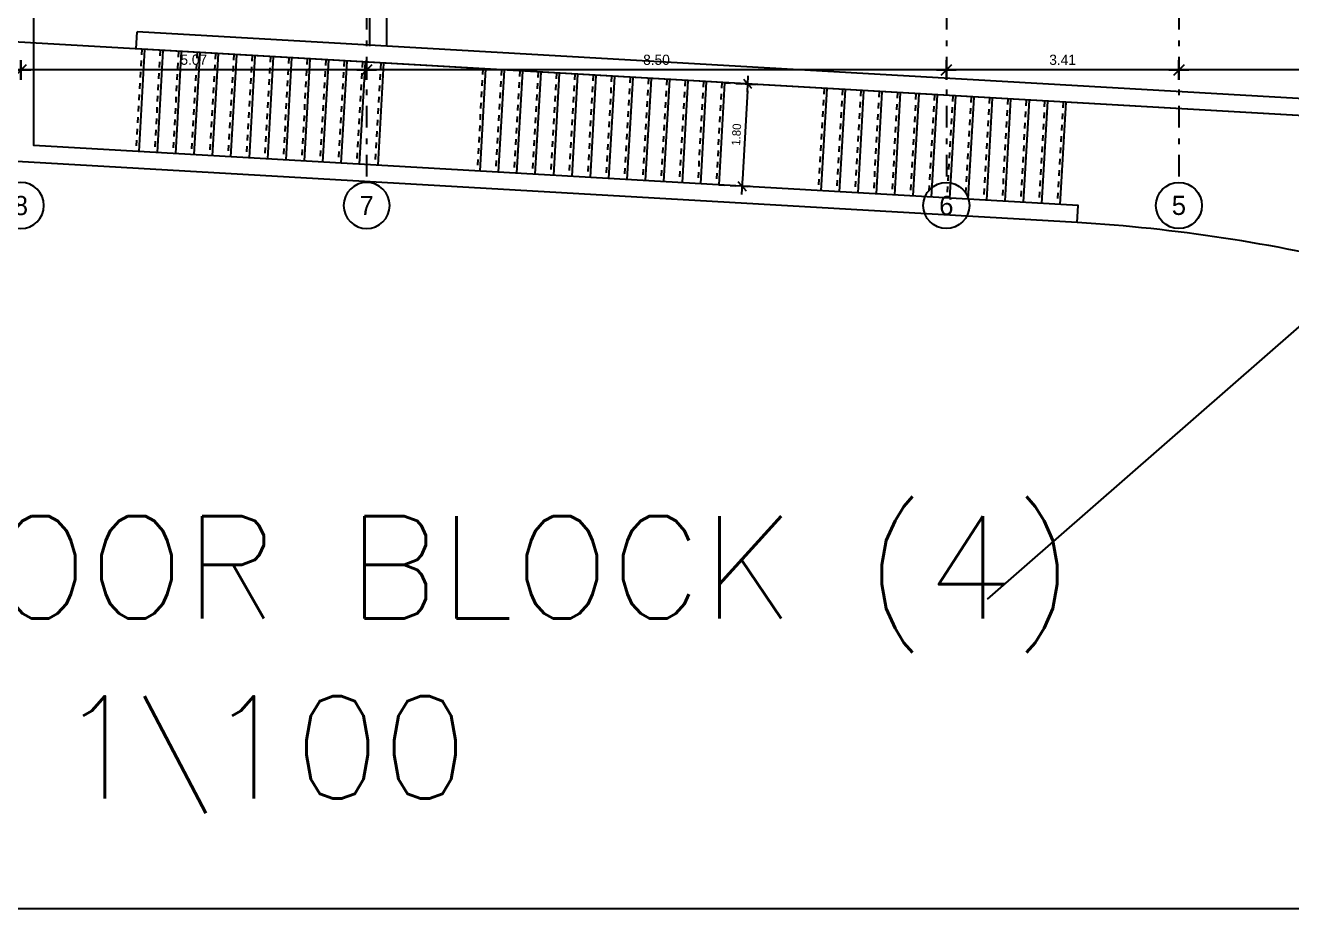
# Model space of a CAD drawing. Extents: x 185 to 567, y -69 to 170.
# Drawn here: x 422.57 to 444.85, y 22.34 to 37.88 of the extents above; entities that cross this region are included whole.
import ezdxf
from ezdxf.enums import TextEntityAlignment as Align

# ---------------------------------------------------------------- set-up
doc = ezdxf.new("R2010")
doc.units = 0
doc.header["$LTSCALE"] = 0.25
doc.header["$MEASUREMENT"] = 0
doc.header["$PDMODE"] = 35
doc.header["$PDSIZE"] = -1
for name, pattern in [('B4-PLANS$0$APG DASH', [0.3, 0.2, -0.1]), ('B4-PLANS$0$DASHDOT', [25.4, 12.7, -6.35, 0, -6.35]), ('B4-PLANS$0$DOT2', [0.125, 0, -0.125]), ('DASHED2', [0.375, 0.25, -0.125])]:
    doc.linetypes.add(name, pattern=pattern)
doc.layers.get('0').update_dxf_attribs({"linetype": 'CONTINUOUS'})
doc.layers.get('Defpoints').update_dxf_attribs({"linetype": 'CONTINUOUS'})
for name, color, linetype in [('A-AX', 1, 'B4-PLANS$0$DASHDOT'), ('A-AXM', 4, 'CONTINUOUS'), ('A-EDM', 2, 'CONTINUOUS'), ('A-ELEV', 25, 'CONTINUOUS'), ('A-ELV', 2, 'CONTINUOUS'), ('A-IDM', 221, 'CONTINUOUS'), ('A-PAV', 3, 'CONTINUOUS'), ('A-STR', 115, 'CONTINUOUS'), ('A-STRD', 11, 'DASHED2'), ('BOUNDARY', 5, 'CONTINUOUS')]:
    doc.layers.add(name, color=color, linetype=linetype)
doc.styles.add('B4-PLANS$0$ROMANS', font='romans.shx')
doc.styles.add('B4-PLANS$0$XA', font='XARAB.SHX')
doc.styles.add('B4-PLANS$0$XARAB', font='xarab.shx')
doc.styles.add('XARAB', font='xarab.shx')
doc.dimstyles.new('B4-PLANS$0$DIM100', dxfattribs={"dimtxt": 0.15, "dimasz": 0.12, "dimexe": 0.1, "dimexo": 0, "dimgap": 0.05, "dimtad": 1, "dimzin": 3, "dimdsep": 46, "dimtxsty": 'B4-PLANS$0$XARAB', "dimblk": 'B4-PLANS$0$DTICK', "dimcen": 0.09, "dimclrd": 256, "dimclre": 4, "dimclrt": 3, "dimadec": 0, "dimazin": 3, "dimtfac": 1, "dimtix": 1, "dimtmove": 2, "dimatfit": 0, "dimldrblk": 'B4-PLANS$0$DTICK', "dimfxl": 0.15, "dimtolj": 1, "dimtzin": 3, "dimlwd": -3, "dimlwe": -3, "dimarcsym": 0})
doc.dimstyles.new('DIM100', dxfattribs={"dimtxt": 0.15, "dimasz": 0.12, "dimexe": 0.1, "dimexo": 0, "dimgap": 0.05, "dimtad": 1, "dimzin": 3, "dimdsep": 46, "dimtxsty": 'XARAB', "dimblk": 'DTICK', "dimcen": 0.09, "dimclrd": 256, "dimclre": 4, "dimclrt": 3, "dimadec": 0, "dimazin": 3, "dimtfac": 1, "dimtix": 1, "dimtmove": 2, "dimatfit": 0, "dimldrblk": 'DTICK', "dimfxl": 0.15, "dimtolj": 1, "dimtzin": 3, "dimlwd": -3, "dimlwe": -3, "dimarcsym": 0})

# ---------------------------------------------------------------- blocks, each defined once
blk = doc.blocks.new('B4-PLANS$0$ACRU1')
at = {"color": 2}
blk.add_circle((0, 0), 600, dxfattribs=at)
at = {"style": 'B4-PLANS$0$ROMANS'}
blk.add_attdef('A', text='', height=450, dxfattribs=at).set_placement((0, 0), align=Align.MIDDLE)
blk = doc.blocks.new('B4-PLANS$0$DTICK')
for p, q in [((-1.21, 0), (1.21, 0)), ((0, 1.21), (0, -1.21))]:
    blk.add_line(p, q)
at = {"color": 3}
blk.add_line((-0.63, -0.63), (0.63, 0.63), dxfattribs=at)
blk = doc.blocks.new('*D56')
at = {"layer": 'A-EDM', "color": 4, "linetype": 'B4-PLANS$0$DOT2', "lineweight": -3, "transparency": 16777216}
for p, q in [((11.995, -24.585), (11.995, -24.485)), ((16.425, -24.585), (16.425, -24.485))]:
    blk.add_line(p, q, dxfattribs=at)
at = {"layer": 'A-EDM', "lineweight": -3, "transparency": 16777216}
blk.add_line((16.305, -24.585), (12.115, -24.585), dxfattribs=at)
at = {"layer": 'Defpoints', "color": 0, "transparency": 16777216}
for p in [(11.995, -24.585, 0), (11.995, -24.585), (16.425, -24.585, 0)]:
    blk.add_point(p, dxfattribs=at)
at = {"layer": 'A-EDM', "lineweight": -3, "transparency": 16777216, "xscale": 0.12, "yscale": 0.12, "zscale": 0.12, "rotation": 180}
blk.add_blockref('B4-PLANS$0$DTICK', (11.995, -24.585), dxfattribs=at)
at = {"layer": 'A-EDM', "lineweight": -3, "transparency": 16777216, "xscale": 0.12, "yscale": 0.12, "zscale": 0.12}
blk.add_blockref('B4-PLANS$0$DTICK', (16.425, -24.585), dxfattribs=at)
at = {"layer": 'A-EDM', "color": 3, "transparency": 16777216, "insert": (14.21, -24.437), "char_height": 0.15, "attachment_point": 5, "style": 'B4-PLANS$0$XARAB'}
blk.add_mtext('\\A1;4.43', dxfattribs=at)
blk = doc.blocks.new('*D57')
at = {"layer": 'A-EDM', "color": 4, "linetype": 'B4-PLANS$0$DOT2', "lineweight": -3, "transparency": 16777216}
for p, q in [((8.585, -24.585), (8.585, -24.485)), ((11.995, -24.585), (11.995, -24.485))]:
    blk.add_line(p, q, dxfattribs=at)
at = {"layer": 'A-EDM', "lineweight": -3, "transparency": 16777216}
blk.add_line((11.875, -24.585), (8.705, -24.585), dxfattribs=at)
at = {"layer": 'Defpoints', "color": 0, "transparency": 16777216}
for p in [(8.585, -24.585), (8.585, -24.585), (11.995, -24.585, 0)]:
    blk.add_point(p, dxfattribs=at)
at = {"layer": 'A-EDM', "lineweight": -3, "transparency": 16777216, "xscale": 0.12, "yscale": 0.12, "zscale": 0.12, "rotation": 180}
blk.add_blockref('B4-PLANS$0$DTICK', (8.585, -24.585), dxfattribs=at)
at = {"layer": 'A-EDM', "lineweight": -3, "transparency": 16777216, "xscale": 0.12, "yscale": 0.12, "zscale": 0.12}
blk.add_blockref('B4-PLANS$0$DTICK', (11.995, -24.585), dxfattribs=at)
at = {"layer": 'A-EDM', "color": 3, "transparency": 16777216, "insert": (10.29, -24.437), "char_height": 0.15, "attachment_point": 5, "style": 'B4-PLANS$0$XARAB'}
blk.add_mtext('\\A1;3.41', dxfattribs=at)
blk = doc.blocks.new('*D58')
at = {"layer": 'A-EDM', "color": 4, "linetype": 'B4-PLANS$0$DOT2', "lineweight": -3, "transparency": 16777216}
for p, q in [((0.085, -24.585), (0.085, -24.485)), ((8.585, -24.585), (8.585, -24.485))]:
    blk.add_line(p, q, dxfattribs=at)
at = {"layer": 'A-EDM', "lineweight": -3, "transparency": 16777216}
blk.add_line((8.465, -24.585), (0.205, -24.585), dxfattribs=at)
at = {"layer": 'Defpoints', "color": 0, "transparency": 16777216}
for p in [(0.085, -24.585), (0.085, -24.585), (8.585, -24.585)]:
    blk.add_point(p, dxfattribs=at)
at = {"layer": 'A-EDM', "lineweight": -3, "transparency": 16777216, "xscale": 0.12, "yscale": 0.12, "zscale": 0.12, "rotation": 180}
blk.add_blockref('B4-PLANS$0$DTICK', (0.085, -24.585), dxfattribs=at)
at = {"layer": 'A-EDM', "lineweight": -3, "transparency": 16777216, "xscale": 0.12, "yscale": 0.12, "zscale": 0.12}
blk.add_blockref('B4-PLANS$0$DTICK', (8.585, -24.585), dxfattribs=at)
at = {"layer": 'A-EDM', "color": 3, "transparency": 16777216, "insert": (4.335, -24.437), "char_height": 0.15, "attachment_point": 5, "style": 'B4-PLANS$0$XARAB'}
blk.add_mtext('\\A1;8.50', dxfattribs=at)
blk = doc.blocks.new('*D59')
at = {"layer": 'A-EDM', "color": 4, "linetype": 'B4-PLANS$0$DOT2', "lineweight": -3, "transparency": 16777216}
for p, q in [((-4.985, -24.585), (-4.985, -24.485)), ((0.085, -24.585), (0.085, -24.485))]:
    blk.add_line(p, q, dxfattribs=at)
at = {"layer": 'A-EDM', "lineweight": -3, "transparency": 16777216}
blk.add_line((-0.035, -24.585), (-4.865, -24.585), dxfattribs=at)
at = {"layer": 'Defpoints', "color": 0, "transparency": 16777216}
for p in [(-4.985, -24.585), (-4.985, -24.585), (0.085, -24.585)]:
    blk.add_point(p, dxfattribs=at)
at = {"layer": 'A-EDM', "lineweight": -3, "transparency": 16777216, "xscale": 0.12, "yscale": 0.12, "zscale": 0.12, "rotation": 180}
blk.add_blockref('B4-PLANS$0$DTICK', (-4.985, -24.585), dxfattribs=at)
at = {"layer": 'A-EDM', "lineweight": -3, "transparency": 16777216, "xscale": 0.12, "yscale": 0.12, "zscale": 0.12}
blk.add_blockref('B4-PLANS$0$DTICK', (0.085, -24.585), dxfattribs=at)
at = {"layer": 'A-EDM', "color": 3, "transparency": 16777216, "insert": (-2.45, -24.436), "char_height": 0.15, "attachment_point": 5, "style": 'B4-PLANS$0$XARAB'}
blk.add_mtext('\\A1;5.07', dxfattribs=at)
blk = doc.blocks.new('*D60')
at = {"layer": 'A-EDM', "color": 4, "linetype": 'B4-PLANS$0$DOT2', "lineweight": -3, "transparency": 16777216}
for p, q in [((-7.805, -24.585), (-7.805, -24.485)), ((-4.985, -24.585), (-4.985, -24.485))]:
    blk.add_line(p, q, dxfattribs=at)
at = {"layer": 'A-EDM', "lineweight": -3, "transparency": 16777216}
blk.add_line((-5.105, -24.585), (-7.685, -24.585), dxfattribs=at)
at = {"layer": 'Defpoints', "color": 0, "transparency": 16777216}
for p in [(-7.805, -24.585), (-7.805, -24.585), (-4.985, -24.585)]:
    blk.add_point(p, dxfattribs=at)
at = {"layer": 'A-EDM', "lineweight": -3, "transparency": 16777216, "xscale": 0.12, "yscale": 0.12, "zscale": 0.12, "rotation": 180}
blk.add_blockref('B4-PLANS$0$DTICK', (-7.805, -24.585), dxfattribs=at)
at = {"layer": 'A-EDM', "lineweight": -3, "transparency": 16777216, "xscale": 0.12, "yscale": 0.12, "zscale": 0.12}
blk.add_blockref('B4-PLANS$0$DTICK', (-4.985, -24.585), dxfattribs=at)
at = {"layer": 'A-EDM', "color": 3, "transparency": 16777216, "insert": (-6.395, -24.437), "char_height": 0.15, "attachment_point": 5, "style": 'B4-PLANS$0$XARAB'}
blk.add_mtext('\\A1;2.82', dxfattribs=at)
blk = doc.blocks.new('DTICK')
for p, q in [((-1.21, 0), (1.21, 0)), ((0, 1.21), (0, -1.21))]:
    blk.add_line(p, q)
at = {"color": 3}
blk.add_line((-0.63, -0.63), (0.63, 0.63), dxfattribs=at)
blk = doc.blocks.new('*D1368')
at = {"layer": 'A-IDM', "color": 4, "linetype": 'B4-PLANS$0$DOT2', "lineweight": -3, "transparency": 16777216}
for p, q in [((434.872, 36.872), (435.38, 36.843)), ((434.769, 35.075), (435.277, 35.046))]:
    blk.add_line(p, q, dxfattribs=at)
at = {"layer": 'A-IDM', "linetype": 'ByBlock', "lineweight": -3, "transparency": 16777216}
blk.add_line((435.273, 36.729), (435.184, 35.172), dxfattribs=at)
at = {"layer": 'Defpoints', "color": 0, "linetype": 'ByBlock', "transparency": 16777216}
for p in [(434.872, 36.872), (434.769, 35.075), (435.177, 35.052)]:
    blk.add_point(p, dxfattribs=at)
at = {"layer": 'A-IDM', "linetype": 'ByBlock', "lineweight": -3, "transparency": 16777216, "xscale": 0.12, "yscale": 0.12, "zscale": 0.12}
for p, rotation in [((435.28, 36.849), 86.71340653254279), ((435.177, 35.052), 266.7134065325428)]:
    blk.add_blockref('DTICK', p, dxfattribs=dict(at, rotation=rotation))
at = {"layer": 'A-IDM', "color": 3, "linetype": 'ByBlock', "transparency": 16777216, "insert": (435.08, 35.959), "char_height": 0.15, "attachment_point": 5, "rotation": 86.7134, "style": 'XARAB'}
blk.add_mtext('\\A1;1.80', dxfattribs=at)
blk = doc.blocks.new('B4-PLANS$0$AXES-B2')
at = {"layer": 'A-AX', "ltscale": 0.1}
for p, q in [((0.085, 10.085), (0.085, -26.235)), ((8.585, 10.085), (8.585, -26.235)), ((11.995, 10.085), (11.995, -26.235))]:
    blk.add_line(p, q, dxfattribs=at)
at = {"layer": 'A-AXM'}
ref = blk.add_blockref('B4-PLANS$0$ACRU1', (-4.985, -26.573), dxfattribs=dict(at, xscale=-0.0005624999175779749, yscale=0.0005624997429549586, zscale=0.0005625000000080149, rotation=1.778695351006832e-05))
ref.add_attrib('A', '8', dxfattribs={"layer": '0', "height": 0.281, "rotation": 0, "style": 'B4-PLANS$0$XA', "flags": 12}).set_placement((-4.985, -26.573), align=Align.MIDDLE)
ref = blk.add_blockref('B4-PLANS$0$ACRU1', (0.085, -26.573), dxfattribs=dict(at, xscale=-0.0005624999175779749, yscale=0.0005624997429549586, zscale=0.0005625000000080149, rotation=1.778695351006832e-05))
ref.add_attrib('A', '7', dxfattribs={"layer": '0', "height": 0.281, "rotation": 0, "style": 'B4-PLANS$0$XA', "flags": 12}).set_placement((0.085, -26.573), align=Align.MIDDLE)
ref = blk.add_blockref('B4-PLANS$0$ACRU1', (8.585, -26.573), dxfattribs=dict(at, xscale=0.0005624999175779749, yscale=0.0005624999175779749, zscale=0.0005624999175779749, rotation=359.9999822130465))
ref.add_attrib('A', '6', dxfattribs={"layer": '0', "height": 0.281, "rotation": 360, "style": 'B4-PLANS$0$XA', "flags": 12}).set_placement((8.585, -26.573), align=Align.MIDDLE)
ref = blk.add_blockref('B4-PLANS$0$ACRU1', (11.995, -26.573, 0), dxfattribs=dict(at, xscale=0.0005624999175779749, yscale=0.0005624999175779749, zscale=0.0005624999175779749, rotation=359.9999822130465))
ref.add_attrib('A', '5', dxfattribs={"layer": '0', "height": 0.281, "rotation": 360, "style": 'B4-PLANS$0$XA', "flags": 12}).set_placement((11.995, -26.573, 0), align=Align.MIDDLE)
at = {"layer": 'A-EDM'}
for base, p1, p2, picture, middle in [((-7.805, -24.585), (-4.985, -24.585), (-7.805, -24.585), '*D60', (-6.395, -24.437)), ((-4.985, -24.585), (0.085, -24.585), (-4.985, -24.585), '*D59', (-2.45, -24.436)), ((0.085, -24.585), (8.585, -24.585), (0.085, -24.585), '*D58', (4.335, -24.437)), ((8.585, -24.585), (11.995, -24.585, 0), (8.585, -24.585), '*D57', (10.29, -24.437)), ((11.995, -24.585), (16.425, -24.585, 0), (11.995, -24.585, 0), '*D56', (14.21, -24.437))]:
    dim = blk.add_linear_dim(base=base, p1=p1, p2=p2, dimstyle='B4-PLANS$0$DIM100', override={"dimfxl": 0.15}, dxfattribs=at)
    dim.commit()
    dim.dimension.update_dxf_attribs({"geometry": picture, "text_midpoint": middle})

msp = doc.modelspace()

# ---------------------------------------------------------------- linework, layer by layer
at = {"layer": 'A-ELEV'}
msp.add_line((424.517, 37.467), (424.534, 37.766), dxfattribs=at)
for points in [[(447.927, 36.423), (424.534, 37.766)], [(448.032, 36.117), (424.517, 37.467)]]:
    msp.add_lwpolyline(points, dxfattribs=at)
at = {"layer": 'A-ELV'}
for p, q in [((428.621, 44.177), (428.621, 37.514)), ((428.921, 44.177), (428.921, 37.514)), ((441.078, 34.412), (422.417, 35.484))]:
    msp.add_line(p, q, dxfattribs=at)
msp.add_lwpolyline([(441.078, 34.412), (441.095, 34.712), (422.717, 35.767), (422.717, 45.137)], dxfattribs=at)
at = {"layer": 'A-PAV', "ltscale": 5}
msp.add_lwpolyline([(439.495, 27.785), (446.192, 33.633)], dxfattribs=at)
msp.add_arc((439.326, 5.738), 28.728, 76.1727, 86.5042, dxfattribs=at)
at = {"layer": 'A-STR'}
for p, q in [((424.665, 37.458), (424.562, 35.661)), ((424.989, 37.44), (424.885, 35.643)), ((425.312, 37.421), (425.209, 35.624)), ((425.636, 37.403), (425.532, 35.606)), ((425.959, 37.384), (425.856, 35.587)), ((426.282, 37.365), (426.179, 35.568)), ((426.606, 37.347), (426.503, 35.55)), ((426.929, 37.328), (426.826, 35.531)), ((427.253, 37.31), (427.15, 35.513)), ((427.576, 37.291), (427.473, 35.494)), ((427.9, 37.273), (427.797, 35.476)), ((428.223, 37.254), (428.12, 35.457)), ((428.547, 37.235), (428.444, 35.438)), ((428.87, 37.217), (428.767, 35.42)), ((430.667, 37.114), (430.564, 35.317)), ((430.991, 37.095), (430.888, 35.298)), ((431.314, 37.076), (431.211, 35.279)), ((431.638, 37.058), (431.534, 35.261)), ((431.961, 37.039), (431.858, 35.242)), ((432.285, 37.021), (432.181, 35.224)), ((432.608, 37.002), (432.505, 35.205)), ((432.932, 36.984), (432.828, 35.187)), ((433.255, 36.965), (433.152, 35.168)), ((433.578, 36.946), (433.475, 35.149)), ((433.902, 36.928), (433.799, 35.131)), ((434.225, 36.909), (434.122, 35.112)), ((434.549, 36.891), (434.446, 35.094)), ((434.872, 36.872), (434.769, 35.075)), ((436.669, 36.769), (436.566, 34.972)), ((436.993, 36.75), (436.89, 34.953)), ((437.316, 36.732), (437.213, 34.935)), ((437.64, 36.713), (437.537, 34.916)), ((437.963, 36.695), (437.86, 34.898)), ((438.287, 36.676), (438.184, 34.879)), ((438.61, 36.658), (438.507, 34.86)), ((438.934, 36.639), (438.83, 34.842)), ((439.257, 36.62), (439.154, 34.823)), ((439.581, 36.602), (439.477, 34.805)), ((439.904, 36.583), (439.801, 34.786)), ((440.228, 36.565), (440.124, 34.768)), ((440.551, 36.546), (440.448, 34.749)), ((440.874, 36.527), (440.771, 34.73))]:
    msp.add_line(p, q, dxfattribs=at)
at = {"layer": 'A-STRD', "linetype": 'B4-PLANS$0$APG DASH'}
for p, q in [((424.617, 37.461), (424.514, 35.664)), ((424.941, 37.442), (424.838, 35.645)), ((425.264, 37.424), (425.161, 35.627)), ((425.588, 37.405), (425.484, 35.608)), ((425.911, 37.387), (425.808, 35.59)), ((426.235, 37.368), (426.131, 35.571)), ((426.558, 37.35), (426.455, 35.553)), ((426.882, 37.331), (426.778, 35.534)), ((427.205, 37.312), (427.102, 35.515)), ((427.528, 37.294), (427.425, 35.497)), ((427.852, 37.275), (427.749, 35.478)), ((428.175, 37.257), (428.072, 35.46)), ((428.499, 37.238), (428.396, 35.441)), ((428.822, 37.22), (428.719, 35.423)), ((430.619, 37.116), (430.516, 35.319)), ((430.943, 37.098), (430.84, 35.301)), ((431.266, 37.079), (431.163, 35.282)), ((431.59, 37.061), (431.487, 35.264)), ((431.913, 37.042), (431.81, 35.245)), ((432.237, 37.024), (432.133, 35.226)), ((432.56, 37.005), (432.457, 35.208)), ((432.884, 36.986), (432.78, 35.189)), ((433.207, 36.968), (433.104, 35.171)), ((433.531, 36.949), (433.427, 35.152)), ((433.854, 36.931), (433.751, 35.134)), ((434.177, 36.912), (434.074, 35.115)), ((434.501, 36.893), (434.398, 35.096)), ((434.824, 36.875), (434.721, 35.078)), ((436.621, 36.772), (436.518, 34.975)), ((436.945, 36.753), (436.842, 34.956)), ((437.268, 36.735), (437.165, 34.938)), ((437.592, 36.716), (437.489, 34.919)), ((437.915, 36.697), (437.812, 34.9)), ((438.239, 36.679), (438.136, 34.882)), ((438.562, 36.66), (438.459, 34.863)), ((438.886, 36.642), (438.783, 34.845)), ((439.209, 36.623), (439.106, 34.826)), ((439.533, 36.605), (439.429, 34.808)), ((439.856, 36.586), (439.753, 34.789)), ((440.18, 36.567), (440.076, 34.77)), ((440.503, 36.549), (440.4, 34.752)), ((440.827, 36.53), (440.723, 34.733))]:
    msp.add_line(p, q, dxfattribs=at)
at = {"layer": 'BOUNDARY'}
msp.add_lwpolyline([(469.261, 54.657), (448.032, 36.117), (386.433, 39.654)], dxfattribs=at)
at = {"layer": 'Defpoints'}
msp.add_lwpolyline([(469.261, 88.822), (386.433, 88.822), (386.433, 22.338), (469.261, 22.338)], close=True, dxfattribs=at)
msp.add_lwpolyline([(469.261, 88.822), (386.433, 88.822), (386.433, 22.338), (469.261, 22.338)], close=True, dxfattribs=at)

# ---------------------------------------------------------------- block references
at = {"layer": 'A-EDM', "linetype": 'ByBlock', "ltscale": 2, "xscale": 1.2, "yscale": 1.2, "zscale": 1.2}
msp.add_blockref('B4-PLANS$0$AXES-B2', (428.471, 66.599), dxfattribs=at)

# ---------------------------------------------------------------- texts
at = {"layer": 'Defpoints', "style": 'B4-PLANS$0$ROMANS'}
for s, p in [('GROUND FLOOR BLOCK (4)', (408.093, 27.446, 0)), ('1\\100', (423.119, 24.275, 0))]:
    msp.add_text(s, height=1.8, dxfattribs=at).set_placement(p)

# ---------------------------------------------------------------- dimensions: what is measured, and where the dimension line sits
at = {"layer": 'A-IDM', "linetype": 'ByBlock'}
dim = msp.add_aligned_dim(p1=(434.872, 36.872), p2=(434.769, 35.075), distance=0.408, dimstyle='DIM100', override={"dimfxl": 0.15}, dxfattribs=at)
dim.commit()
dim.dimension.update_dxf_attribs({"geometry": '*D1368', "text_midpoint": (435.08, 35.959)})

doc.saveas('drawing.dxf')
